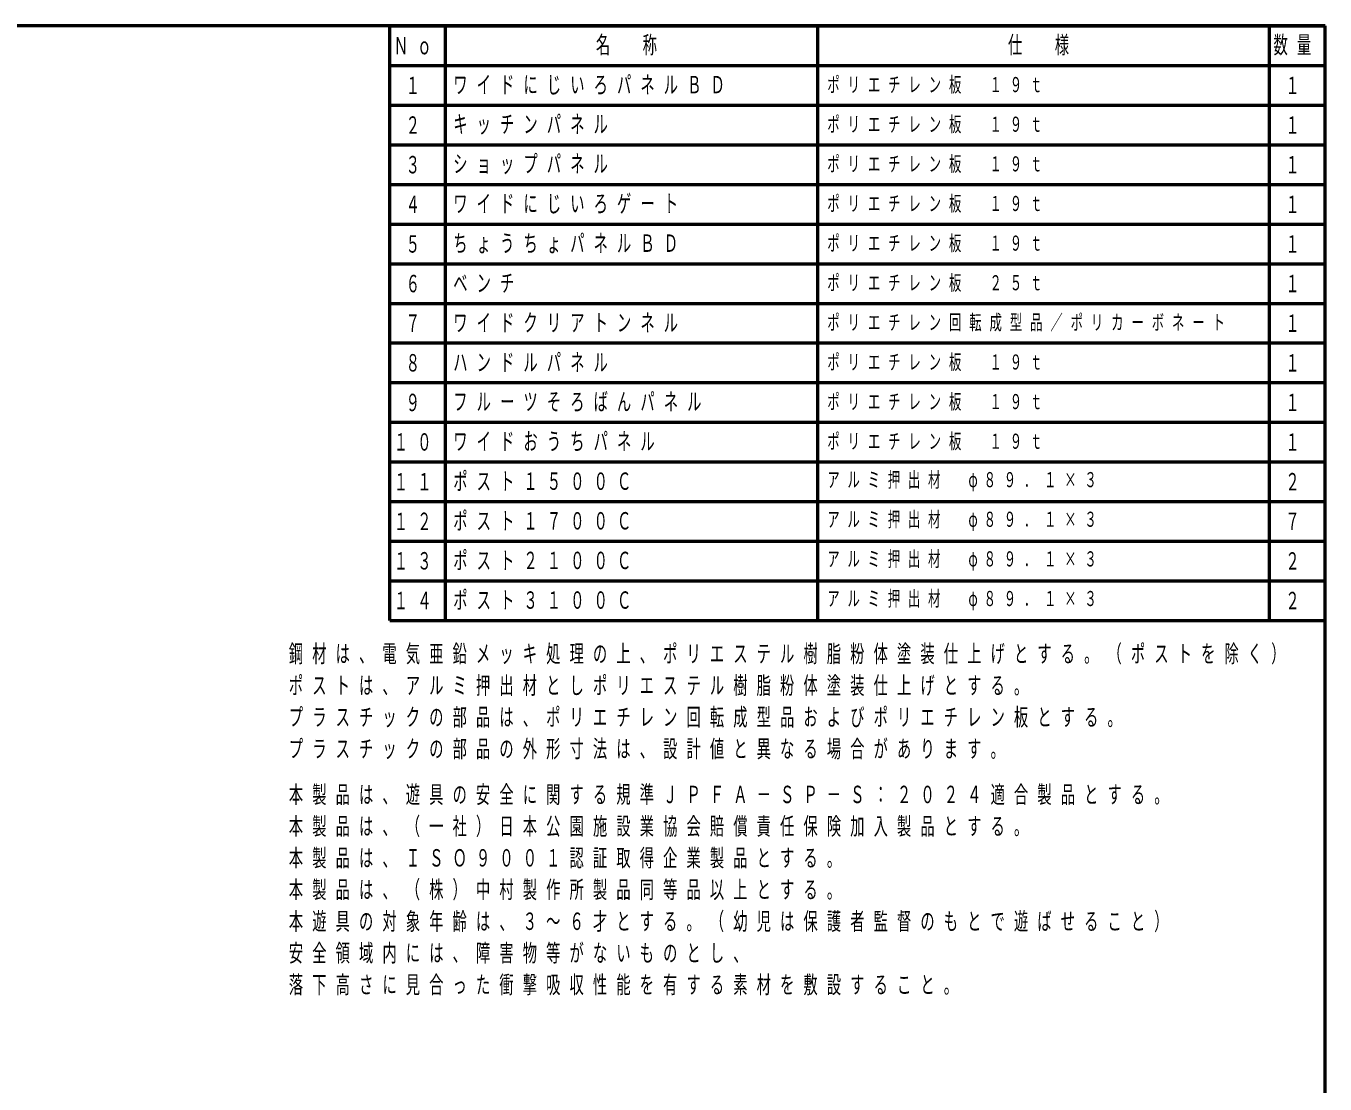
# Model space of a CAD drawing. Units: millimetres on the paper, scale 1:60. Extents: x -385 to 0, y -297 to 267.
# Drawn here: x -163.9 to 0, y 133.5 to 267 of the extents above; entities that cross this region are included whole.
import ezdxf
from ezdxf.enums import TextEntityAlignment as Align

# ---------------------------------------------------------------- set-up
doc = ezdxf.new("R2010")
doc.units = ezdxf.units.MM
doc.layers.add('LY_1', color=140, linetype='Continuous', lineweight=50)
doc.styles.add('ＭＳ ゴシック', font='')
doc.styles.get('ＭＳ ゴシック').set_extended_font_data('MS Gothic')

msp = doc.modelspace()

# ---------------------------------------------------------------- linework, layer by layer
at = {"layer": 'LY_1', "color": 7}
for p, q in [((0, 267), (-385, 267)), ((0, 0), (0, 267))]:
    msp.add_line(p, q, dxfattribs=at)
at = {"layer": 'LY_1'}
for p, q in [((-118, 267), (0, 267)), ((-118, 192), (-118, 267)), ((-111, 192), (-111, 267)), ((-64, 192), (-64, 267)), ((-7, 192), (-7, 267)), ((0, 192), (0, 267)), ((-118, 262), (0, 262)), ((-118, 257), (0, 257)), ((-118, 252), (0, 252)), ((-118, 247), (0, 247)), ((-118, 242), (0, 242)), ((-118, 237), (0, 237)), ((-118, 232), (0, 232)), ((-118, 227), (0, 227)), ((-118, 222), (0, 222)), ((-118, 217), (0, 217)), ((-118, 212), (0, 212)), ((-118, 207), (0, 207)), ((-118, 202), (0, 202)), ((-118, 197), (0, 197)), ((-118, 192), (0, 192))]:
    msp.add_line(p, q, dxfattribs=at)

# ---------------------------------------------------------------- texts
at = {"layer": 'LY_1', "color": 7, "style": 'ＭＳ ゴシック', "width": 0.6}
for s, p in [('１', (-116, 259.5)), ('１', (-5, 259.5)), ('２', (-116, 254.5)), ('１', (-5, 254.5)), ('３', (-116, 249.5)), ('１', (-5, 249.5)), ('４', (-116, 244.5)), ('１', (-5, 244.5)), ('５', (-116, 239.5)), ('１', (-5, 239.5)), ('６', (-116, 234.5)), ('１', (-5, 234.5)), ('７', (-116, 229.5)), ('１', (-5, 229.5)), ('８', (-116, 224.5)), ('１', (-5, 224.5)), ('９', (-116, 219.5)), ('１', (-5, 219.5)), ('１', (-5, 214.5)), ('２', (-5, 209.5)), ('７', (-5, 204.5)), ('２', (-5, 199.5)), ('２', (-5, 194.5))]:
    msp.add_text(s, height=2.199, dxfattribs=at).set_placement(p, align=Align.MIDDLE_LEFT)
at = {"layer": 'LY_1', "color": 7, "style": 'ＭＳ ゴシック'}
for s, insert, char_height, attachment_point in [('\\T1.64;\\W0.6;Ｎｏ', (-117.5, 264.5), 2.199, 4), ('\\T1.64;\\W0.6;名\u3000称', (-92, 264.5), 2.199, 4), ('\\T1.64;\\W0.6;仕\u3000様', (-40, 264.5), 2.199, 4), ('\\T1.64;\\W0.6;数量', (-6.5, 264.5), 2.199, 4), ('\\T1.64;\\W0.6;ワイドにじいろパネルＢＤ', (-110, 259.5), 2.199, 4), ('\\T1.64;\\W0.6;ポリエチレン板\u3000１９ｔ', (-62.8, 259.5), 1.906, 4), ('\\T1.64;\\W0.6;キッチンパネル', (-110, 254.5), 2.199, 4), ('\\T1.64;\\W0.6;ポリエチレン板\u3000１９ｔ', (-62.8, 254.5), 1.906, 4), ('\\T1.64;\\W0.6;ショップパネル', (-110, 249.5), 2.199, 4), ('\\T1.64;\\W0.6;ポリエチレン板\u3000１９ｔ', (-62.8, 249.5), 1.906, 4), ('\\T1.64;\\W0.6;ワイドにじいろゲート', (-110, 244.5), 2.199, 4), ('\\T1.64;\\W0.6;ポリエチレン板\u3000１９ｔ', (-62.8, 244.5), 1.906, 4), ('\\T1.64;\\W0.6;ちょうちょパネルＢＤ', (-110, 239.5), 2.199, 4), ('\\T1.64;\\W0.6;ポリエチレン板\u3000１９ｔ', (-62.8, 239.5), 1.906, 4), ('\\T1.64;\\W0.6;ベンチ', (-110, 234.5), 2.199, 4), ('\\T1.64;\\W0.6;ポリエチレン板\u3000２５ｔ', (-62.8, 234.5), 1.906, 4), ('\\T1.64;\\W0.6;ワイドクリアトンネル', (-110, 229.5), 2.199, 4), ('\\T1.64;\\W0.6;ポリエチレン回転成型品／ポリカーボネート', (-62.8, 229.5), 1.906, 4), ('\\T1.64;\\W0.6;ハンドルパネル', (-110, 224.5), 2.199, 4), ('\\T1.64;\\W0.6;ポリエチレン板\u3000１９ｔ', (-62.8, 224.5), 1.906, 4), ('\\T1.64;\\W0.6;フルーツそろばんパネル', (-110, 219.5), 2.199, 4), ('\\T1.64;\\W0.6;ポリエチレン板\u3000１９ｔ', (-62.8, 219.5), 1.906, 4), ('\\T1.64;\\W0.6;１０', (-117.5, 214.5), 2.199, 4), ('\\T1.64;\\W0.6;ワイドおうちパネル', (-110, 214.5), 2.199, 4), ('\\T1.64;\\W0.6;ポリエチレン板\u3000１９ｔ', (-62.8, 214.5), 1.906, 4), ('\\T1.64;\\W0.6;１１', (-117.5, 209.5), 2.199, 4), ('\\T1.64;\\W0.6;ポスト１５００Ｃ', (-110, 209.5), 2.199, 4), ('\\T1.63;\\W0.6;アルミ押出材\u3000φ８９．１×３', (-62.8, 209.5), 1.906, 4), ('\\T1.64;\\W0.6;１２', (-117.5, 204.5), 2.199, 4), ('\\T1.64;\\W0.6;ポスト１７００Ｃ', (-110, 204.5), 2.199, 4), ('\\T1.63;\\W0.6;アルミ押出材\u3000φ８９．１×３', (-62.8, 204.5), 1.906, 4), ('\\T1.64;\\W0.6;１３', (-117.5, 199.5), 2.199, 4), ('\\T1.64;\\W0.6;ポスト２１００Ｃ', (-110, 199.5), 2.199, 4), ('\\T1.63;\\W0.6;アルミ押出材\u3000φ８９．１×３', (-62.8, 199.5), 1.906, 4), ('\\T1.64;\\W0.6;１４', (-117.5, 194.5), 2.199, 4), ('\\T1.64;\\W0.6;ポスト３１００Ｃ', (-110, 194.5), 2.199, 4), ('\\T1.63;\\W0.6;アルミ押出材\u3000φ８９．１×３', (-62.8, 194.5), 1.906, 4), ('\\T1.64;\\W0.6;鋼材は、電気亜鉛メッキ処理の上、ポリエステル樹脂粉体塗装仕上げとする。（ポストを除く）', (-130.747, 188.903), 2.199, 1), ('\\T1.64;\\W0.6;ポストは、アルミ押出材としポリエステル樹脂粉体塗装仕上げとする。', (-130.747, 184.903), 2.199, 1), ('\\T1.64;\\W0.6;プラスチックの部品は、ポリエチレン回転成型品およびポリエチレン板とする。', (-130.747, 180.903), 2.199, 1), ('\\T1.64;\\W0.6;プラスチックの部品の外形寸法は、設計値と異なる場合があります。', (-130.747, 176.903), 2.199, 1), ('\\T1.64;\\W0.6;本製品は、遊具の安全に関する規準ＪＰＦＡ－ＳＰ－Ｓ：２０２４適合製品とする。', (-130.747, 171.138), 2.199, 1), ('\\T1.64;\\W0.6;本製品は、（一社）日本公園施設業協会賠償責任保険加入製品とする。', (-130.747, 167.138), 2.199, 1), ('\\T1.64;\\W0.6;本製品は、ＩＳＯ９００１認証取得企業製品とする。', (-130.747, 163.138), 2.199, 1), ('\\T1.64;\\W0.6;本製品は、（株）中村製作所製品同等品以上とする。', (-130.747, 159.138), 2.199, 1), ('\\T1.64;\\W0.6;本遊具の対象年齢は、３～６才とする。（幼児は保護者監督のもとで遊ばせること）', (-130.747, 155.138), 2.199, 1), ('\\T1.64;\\W0.6;安全領域内には、障害物等がないものとし、', (-130.747, 151.138), 2.199, 1), ('\\T1.64;\\W0.6;落下高さに見合った衝撃吸収性能を有する素材を敷設すること。', (-130.747, 147.138), 2.199, 1)]:
    msp.add_mtext(s, dxfattribs=dict(at, insert=insert, char_height=char_height, attachment_point=attachment_point))

doc.saveas('drawing.dxf')
